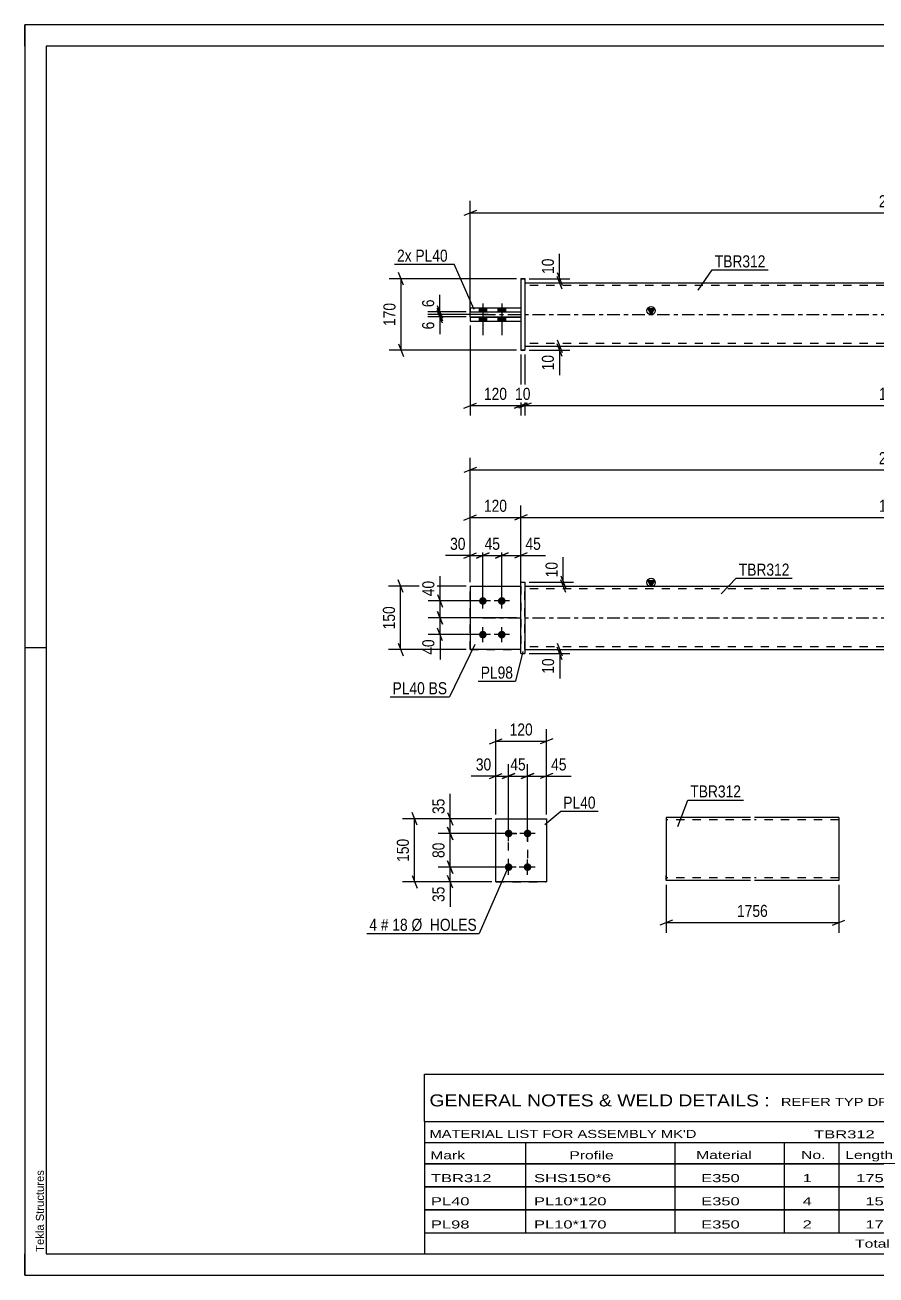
# Model space of a CAD drawing. Header units: millimetres. Extents: x 0 to 420, y 0 to 297.
# Drawn here: x 0 to 202.3, y 0 to 297 of the extents above; entities that cross this region are included whole.
import ezdxf

# ---------------------------------------------------------------- set-up
doc = ezdxf.new("R2010")
doc.units = ezdxf.units.MM
doc.linetypes.add('DXK_LINE_DOT2', pattern=[3.9198, 1.9599, -1.9599])
doc.linetypes.add('DXK_LINE_DOT3', pattern=[5.9187, 2.979, -0.9799, 0.9799, -0.9799])
doc.styles.add('Arial', font='ARIAL.TTF', dxfattribs={"height": 0.2})
doc.styles.add('Arial Narrow', font='ARIALN.TTF', dxfattribs={"height": 0.2})

# ---------------------------------------------------------------- blocks, each defined once
blk = doc.blocks.new('Unknown-580582290-1163')
at = {"color": 5, "linetype": 'Continuous'}
for p, q in [((420, 297), (0, 297)), ((0, 297), (0, 0)), ((0, 292), (0, 297)), ((415, 292), (5, 292)), ((5, 292), (5, 5)), ((5, 149), (0, 149)), ((0, 0), (0, 5)), ((5, 5), (415, 5)), ((0, 0), (420, 0))]:
    blk.add_line(p, q, dxfattribs=at)
at = {"color": 174, "linetype": 'Continuous', "style": 'Arial'}
blk.add_text('Tekla Structures', height=1.9102, rotation=90, dxfattribs=at).set_placement((4.5, 5.5))
blk = doc.blocks.new('Part-580582290-1804 - 1792')
at = {"color": 2, "linetype": 'Continuous'}
for p, q in [((105.84, 163.65), (117.84, 163.65)), ((105.84, 163.65), (105.84, 148.65)), ((117.84, 148.65), (105.84, 148.65)), ((105.84, 148.65), (105.84, 148.65))]:
    blk.add_line(p, q, dxfattribs=at)
at = {"color": 7, "linetype": 'DXK_LINE_DOT2'}
for p, q in [((105.84, 163.65), (117.84, 163.65)), ((117.84, 163.65), (117.84, 163.65)), ((117.84, 163.65), (117.84, 148.65)), ((105.84, 148.65), (117.84, 148.65))]:
    blk.add_line(p, q, dxfattribs=at)
blk = doc.blocks.new('Part-580582290-1809 - 1792')
at = {"color": 7, "linetype": 'DXK_LINE_DOT2'}
for p, q in [((105.84, 163.65), (117.84, 163.65)), ((105.84, 163.65), (117.84, 163.65)), ((105.84, 148.65), (105.84, 163.65)), ((117.84, 163.65), (117.84, 163.65)), ((117.84, 163.65), (117.84, 148.65)), ((105.84, 148.65), (117.84, 148.65)), ((117.84, 148.65), (105.84, 148.65)), ((105.84, 148.65), (105.84, 148.65))]:
    blk.add_line(p, q, dxfattribs=at)
blk = doc.blocks.new('Part-580582290-1814 - 1792')
at = {"color": 2, "linetype": 'Continuous'}
for p, q in [((117.84, 164.65), (118.84, 164.65)), ((117.84, 164.65), (118.84, 164.65)), ((117.84, 147.65), (117.84, 164.65)), ((118.84, 164.65), (118.84, 164.65)), ((118.84, 164.65), (118.84, 164.65)), ((118.84, 164.65), (118.84, 147.65)), ((117.84, 147.65), (118.84, 147.65))]:
    blk.add_line(p, q, dxfattribs=at)
at = {"color": 7, "linetype": 'DXK_LINE_DOT2'}
blk.add_line((117.84, 147.65), (118.84, 147.65), dxfattribs=at)
blk = doc.blocks.new('Part-580582290-1824 - 1792')
at = {"linetype": 'Continuous'}
blk.add_hatch(color=2, dxfattribs=at).paths.add_polyline_path([(148.84, 163.65), (148.04, 165.05), (149.64, 165.05)])
at = {"color": 2, "linetype": 'Continuous'}
for p, q in [((118.84, 163.65), (294.44, 163.65)), ((148.84, 163.65), (148.04, 165.05)), ((148.04, 165.05), (149.64, 165.05)), ((149.64, 165.05), (148.84, 163.65)), ((118.84, 148.65), (294.44, 148.65))]:
    blk.add_line(p, q, dxfattribs=at)
at = {"color": 7, "linetype": 'DXK_LINE_DOT2'}
for p, q in [((118.84, 148.65), (118.84, 163.65)), ((294.44, 163.65), (294.44, 148.65)), ((294.44, 163.05), (118.84, 163.05)), ((294.44, 149.25), (118.84, 149.25))]:
    blk.add_line(p, q, dxfattribs=at)
at = {"color": 7, "linetype": 'DXK_LINE_DOT3'}
blk.add_line((108.84, 156.15), (304.44, 156.15), dxfattribs=at)
at = {"color": 2, "linetype": 'Continuous'}
blk.add_circle((148.84, 164.55), 1, dxfattribs=at)
blk = doc.blocks.new('Bolt-580582290-1831 - 1792')
at = {"linetype": 'Continuous'}
for points in [[(108.84, 161.05), (109.03, 161.03), (109.21, 160.97), (109.37, 160.88), (109.51, 160.75), (109.62, 160.6), (109.7, 160.43), (109.74, 160.24), (109.74, 160.05), (109.7, 159.87), (109.62, 159.7), (109.51, 159.55), (109.37, 159.42), (109.21, 159.33), (109.03, 159.27), (108.84, 159.25), (108.65, 159.27), (108.47, 159.33), (108.31, 159.42), (108.17, 159.55), (108.06, 159.7), (107.98, 159.87), (107.95, 160.05), (107.95, 160.24), (107.98, 160.43), (108.06, 160.6), (108.17, 160.75), (108.31, 160.88), (108.47, 160.97), (108.65, 161.03)], [(113.34, 161.05), (113.53, 161.03), (113.71, 160.97), (113.87, 160.88), (114.01, 160.75), (114.12, 160.6), (114.2, 160.43), (114.24, 160.24), (114.24, 160.05), (114.2, 159.87), (114.12, 159.7), (114.01, 159.55), (113.87, 159.42), (113.71, 159.33), (113.53, 159.27), (113.34, 159.25), (113.15, 159.27), (112.97, 159.33), (112.81, 159.42), (112.67, 159.55), (112.56, 159.7), (112.48, 159.87), (112.45, 160.05), (112.45, 160.24), (112.48, 160.43), (112.56, 160.6), (112.67, 160.75), (112.81, 160.88), (112.97, 160.97), (113.15, 161.03)], [(108.84, 153.05), (109.03, 153.03), (109.21, 152.97), (109.37, 152.88), (109.51, 152.75), (109.62, 152.6), (109.7, 152.43), (109.74, 152.24), (109.74, 152.05), (109.7, 151.87), (109.62, 151.7), (109.51, 151.55), (109.37, 151.42), (109.21, 151.33), (109.03, 151.27), (108.84, 151.25), (108.65, 151.27), (108.47, 151.33), (108.31, 151.42), (108.17, 151.55), (108.06, 151.7), (107.98, 151.87), (107.95, 152.05), (107.95, 152.24), (107.98, 152.43), (108.06, 152.6), (108.17, 152.75), (108.31, 152.88), (108.47, 152.97), (108.65, 153.03)], [(113.34, 153.05), (113.53, 153.03), (113.71, 152.97), (113.87, 152.88), (114.01, 152.75), (114.12, 152.6), (114.2, 152.43), (114.24, 152.24), (114.24, 152.05), (114.2, 151.87), (114.12, 151.7), (114.01, 151.55), (113.87, 151.42), (113.71, 151.33), (113.53, 151.27), (113.34, 151.25), (113.15, 151.27), (112.97, 151.33), (112.81, 151.42), (112.67, 151.55), (112.56, 151.7), (112.48, 151.87), (112.45, 152.05), (112.45, 152.24), (112.48, 152.43), (112.56, 152.6), (112.67, 152.75), (112.81, 152.88), (112.97, 152.97), (113.15, 153.03)]]:
    blk.add_hatch(color=1, dxfattribs=at).paths.add_polyline_path(points)
at = {"color": 1, "linetype": 'Continuous'}
for p, q in [((108.84, 158.35), (108.84, 161.95)), ((113.34, 158.35), (113.34, 161.95)), ((110.64, 160.15), (107.04, 160.15)), ((115.14, 160.15), (111.54, 160.15)), ((110.64, 152.15), (107.04, 152.15)), ((108.84, 150.35), (108.84, 153.95)), ((115.14, 152.15), (111.54, 152.15)), ((113.34, 150.35), (113.34, 153.95))]:
    blk.add_line(p, q, dxfattribs=at)
blk = doc.blocks.new('Part-580582290-2124 - 2115')
at = {"linetype": 'Continuous'}
blk.add_hatch(color=2, dxfattribs=at).paths.add_polyline_path([(148.84, 228.22), (148.04, 229.62), (149.64, 229.62)])
at = {"color": 2, "linetype": 'Continuous'}
for p, q in [((118.84, 235.72), (294.44, 235.72)), ((148.84, 228.22), (148.04, 229.62)), ((148.04, 229.62), (149.64, 229.62)), ((149.64, 229.62), (148.84, 228.22)), ((118.84, 220.72), (294.44, 220.72))]:
    blk.add_line(p, q, dxfattribs=at)
at = {"color": 7, "linetype": 'DXK_LINE_DOT2'}
for p, q in [((118.84, 235.72), (118.84, 220.72)), ((294.44, 235.12), (118.84, 235.12)), ((294.44, 235.72), (294.44, 220.72)), ((294.44, 221.32), (118.84, 221.32))]:
    blk.add_line(p, q, dxfattribs=at)
at = {"color": 7, "linetype": 'DXK_LINE_DOT3'}
blk.add_line((108.84, 228.22), (304.44, 228.22), dxfattribs=at)
at = {"color": 2, "linetype": 'Continuous'}
blk.add_circle((148.84, 229.12), 1, dxfattribs=at)
blk = doc.blocks.new('Bolt-580582290-2118 - 2115')
at = {"linetype": 'Continuous'}
for points in [[(107.94, 228.82), (109.74, 228.82), (109.74, 229.82), (107.94, 229.82)], [(107.94, 228.82), (109.74, 228.82), (109.74, 229.82), (107.94, 229.82)], [(112.44, 228.82), (114.24, 228.82), (114.24, 229.82), (112.44, 229.82)], [(112.44, 228.82), (114.24, 228.82), (114.24, 229.82), (112.44, 229.82)], [(107.94, 226.62), (109.74, 226.62), (109.74, 227.62), (107.94, 227.62)], [(107.94, 226.62), (109.74, 226.62), (109.74, 227.62), (107.94, 227.62)], [(112.44, 226.62), (114.24, 226.62), (114.24, 227.62), (112.44, 227.62)], [(112.44, 226.62), (114.24, 226.62), (114.24, 227.62), (112.44, 227.62)]]:
    blk.add_hatch(color=1, dxfattribs=at).paths.add_polyline_path(points)
at = {"color": 1, "linetype": 'Continuous'}
for p, q in [((107.94, 229.82), (107.94, 228.82)), ((107.94, 229.82), (107.94, 228.82)), ((108.84, 230.82), (108.84, 223.32)), ((108.84, 230.82), (108.84, 223.32)), ((109.74, 229.82), (109.74, 228.82)), ((109.74, 229.82), (109.74, 228.82)), ((112.44, 229.82), (112.44, 228.82)), ((112.44, 229.82), (112.44, 228.82)), ((113.34, 230.82), (113.34, 223.32)), ((113.34, 230.82), (113.34, 223.32)), ((114.24, 229.82), (114.24, 228.82)), ((114.24, 229.82), (114.24, 228.82)), ((107.94, 227.62), (107.94, 226.62)), ((107.94, 227.62), (107.94, 226.62)), ((109.74, 227.62), (109.74, 226.62)), ((109.74, 227.62), (109.74, 226.62)), ((112.44, 227.62), (112.44, 226.62)), ((112.44, 227.62), (112.44, 226.62)), ((114.24, 227.62), (114.24, 226.62)), ((114.24, 227.62), (114.24, 226.62))]:
    blk.add_line(p, q, dxfattribs=at)
blk = doc.blocks.new('Part-580582290-2135 - 2115')
at = {"color": 2, "linetype": 'Continuous'}
for p, q in [((105.84, 229.83), (117.84, 229.83)), ((105.84, 229.82), (105.84, 229.83)), ((105.84, 229.83), (105.84, 228.82)), ((105.84, 229.82), (117.84, 229.82)), ((105.84, 228.82), (117.84, 228.82))]:
    blk.add_line(p, q, dxfattribs=at)
at = {"color": 7, "linetype": 'DXK_LINE_DOT2'}
for p, q in [((105.84, 228.83), (117.84, 228.83)), ((117.84, 229.83), (117.84, 228.82))]:
    blk.add_line(p, q, dxfattribs=at)
blk = doc.blocks.new('Part-580582290-2130 - 2115')
at = {"color": 2, "linetype": 'Continuous'}
for p, q in [((105.84, 227.63), (117.84, 227.63)), ((105.84, 227.63), (105.84, 226.62)), ((105.84, 227.62), (117.84, 227.62)), ((105.84, 226.62), (117.84, 226.62))]:
    blk.add_line(p, q, dxfattribs=at)
at = {"color": 7, "linetype": 'DXK_LINE_DOT2'}
for p, q in [((105.84, 226.63), (117.84, 226.63)), ((117.84, 227.63), (117.84, 226.62))]:
    blk.add_line(p, q, dxfattribs=at)
blk = doc.blocks.new('Part-580582290-2136 - 2115')
at = {"color": 2, "linetype": 'Continuous'}
for p, q in [((117.84, 236.73), (118.84, 236.73)), ((117.84, 236.73), (117.84, 219.72)), ((117.84, 236.72), (118.84, 236.72)), ((118.84, 236.72), (118.84, 236.73)), ((118.84, 236.73), (118.84, 219.72)), ((118.84, 219.72), (117.84, 219.72))]:
    blk.add_line(p, q, dxfattribs=at)
at = {"color": 7, "linetype": 'DXK_LINE_DOT2'}
for p, q in [((117.84, 219.73), (118.84, 219.73)), ((117.84, 219.72), (117.84, 219.73))]:
    blk.add_line(p, q, dxfattribs=at)
blk = doc.blocks.new('Bolt-580582290-1445 - 1411')
at = {"linetype": 'Continuous'}
for points in [[(114.96, 104.01), (114.77, 104.03), (114.59, 104.08), (114.43, 104.18), (114.29, 104.3), (114.18, 104.46), (114.1, 104.63), (114.06, 104.81), (114.06, 105), (114.1, 105.18), (114.18, 105.36), (114.29, 105.51), (114.43, 105.63), (114.59, 105.73), (114.77, 105.79), (114.96, 105.81), (115.15, 105.79), (115.33, 105.73), (115.49, 105.63), (115.63, 105.51), (115.74, 105.36), (115.82, 105.18), (115.85, 105), (115.85, 104.81), (115.82, 104.63), (115.74, 104.46), (115.63, 104.3), (115.49, 104.18), (115.33, 104.08), (115.15, 104.03)], [(119.46, 104.01), (119.27, 104.03), (119.09, 104.08), (118.93, 104.18), (118.79, 104.3), (118.68, 104.46), (118.6, 104.63), (118.56, 104.81), (118.56, 105), (118.6, 105.18), (118.68, 105.36), (118.79, 105.51), (118.93, 105.63), (119.09, 105.73), (119.27, 105.79), (119.46, 105.81), (119.65, 105.79), (119.83, 105.73), (119.99, 105.63), (120.13, 105.51), (120.24, 105.36), (120.32, 105.18), (120.35, 105), (120.35, 104.81), (120.32, 104.63), (120.24, 104.46), (120.13, 104.3), (119.99, 104.18), (119.83, 104.08), (119.65, 104.03)], [(114.96, 96.01), (114.77, 96.03), (114.59, 96.08), (114.43, 96.18), (114.29, 96.3), (114.18, 96.46), (114.1, 96.63), (114.06, 96.81), (114.06, 97), (114.1, 97.18), (114.18, 97.36), (114.29, 97.51), (114.43, 97.63), (114.59, 97.73), (114.77, 97.79), (114.96, 97.81), (115.15, 97.79), (115.33, 97.73), (115.49, 97.63), (115.63, 97.51), (115.74, 97.36), (115.82, 97.18), (115.85, 97), (115.85, 96.81), (115.82, 96.63), (115.74, 96.46), (115.63, 96.3), (115.49, 96.18), (115.33, 96.08), (115.15, 96.03)], [(119.46, 96.01), (119.27, 96.03), (119.09, 96.08), (118.93, 96.18), (118.79, 96.3), (118.68, 96.46), (118.6, 96.63), (118.56, 96.81), (118.56, 97), (118.6, 97.18), (118.68, 97.36), (118.79, 97.51), (118.93, 97.63), (119.09, 97.73), (119.27, 97.79), (119.46, 97.81), (119.65, 97.79), (119.83, 97.73), (119.99, 97.63), (120.13, 97.51), (120.24, 97.36), (120.32, 97.18), (120.35, 97), (120.35, 96.81), (120.32, 96.63), (120.24, 96.46), (120.13, 96.3), (119.99, 96.18), (119.83, 96.08), (119.65, 96.03)]]:
    blk.add_hatch(color=1, dxfattribs=at).paths.add_polyline_path(points)
at = {"color": 1, "linetype": 'Continuous'}
for p, q in [((116.76, 104.91), (113.16, 104.91)), ((114.96, 103.11), (114.96, 106.71)), ((121.26, 104.91), (117.66, 104.91)), ((119.46, 103.11), (119.46, 106.71)), ((114.96, 95.11), (114.96, 98.71)), ((119.46, 95.11), (119.46, 98.71)), ((116.76, 96.91), (113.16, 96.91)), ((121.26, 96.91), (117.66, 96.91))]:
    blk.add_line(p, q, dxfattribs=at)
blk = doc.blocks.new('Part-580582290-1460 - 1411')
at = {"color": 2, "linetype": 'Continuous'}
for p, q in [((111.96, 108.41), (123.96, 108.41)), ((111.96, 93.41), (111.96, 108.41)), ((123.96, 108.41), (123.96, 108.41)), ((123.96, 108.41), (123.96, 93.41)), ((123.96, 93.41), (111.96, 93.41)), ((111.96, 93.41), (111.96, 93.41))]:
    blk.add_line(p, q, dxfattribs=at)
at = {"color": 7, "linetype": 'DXK_LINE_DOT2'}
for p, q in [((111.96, 108.41), (123.96, 108.41)), ((111.96, 93.41), (123.96, 93.41)), ((111.96, 93.41), (111.96, 93.41))]:
    blk.add_line(p, q, dxfattribs=at)
blk = doc.blocks.new('Part-580582290-1274 - 1255')
at = {"color": 2, "linetype": 'Continuous'}
for p, q in [((172.43, 108.73), (152.43, 108.73)), ((152.43, 108.73), (152.43, 94.93)), ((193.43, 108.73), (173.43, 108.73)), ((193.43, 108.73), (193.43, 93.73)), ((152.43, 93.82), (152.43, 94.93)), ((152.43, 93.73), (152.43, 93.82)), ((172.43, 93.73), (152.43, 93.73)), ((193.43, 93.73), (173.43, 93.73))]:
    blk.add_line(p, q, dxfattribs=at)
at = {"color": 7, "linetype": 'DXK_LINE_DOT2'}
for p, q in [((172.43, 108.13), (152.43, 108.13)), ((193.43, 108.13), (173.43, 108.13)), ((193.43, 108.64), (193.43, 108.73)), ((152.43, 94.93), (152.43, 94.08)), ((152.43, 94.33), (152.43, 94.38)), ((172.43, 94.33), (152.43, 94.33)), ((152.43, 93.73), (152.43, 93.73)), ((193.43, 94.33), (173.43, 94.33)), ((193.43, 94.33), (193.43, 94.38))]:
    blk.add_line(p, q, dxfattribs=at)
blk = doc.blocks.new('Rectangle-580582290-1569 - 1411')
at = {"color": 1, "linetype": 'DXK_LINE_DOT2'}
blk.add_lwpolyline([(114.96, 104.91), (119.46, 104.91), (119.46, 96.91), (114.96, 96.91), (114.96, 104.91)], close=True, dxfattribs=at)
blk = doc.blocks.new('StraightDimension-580582290-2011 - 1792')
at = {"color": 7, "linetype": 'Continuous'}
for p, q in [((113.34, 161.15), (113.34, 173.8)), ((117.84, 164.65), (117.84, 173.8)), ((111.84, 170.35), (114.84, 171.55)), ((113.34, 170.95), (117.84, 170.95)), ((119.34, 171.55), (116.34, 170.35))]:
    blk.add_line(p, q, dxfattribs=at)
at = {"color": 0}
blk.add_wipeout([(123.22, 171.7), (123.22, 175.9), (118.37, 175.9), (118.37, 171.7)], dxfattribs=at)
at = {"color": 7, "linetype": 'Continuous'}
blk.add_line((117.84, 170.95), (123.75, 170.95), dxfattribs=at)
blk.add_line((117.84, 170.95), (123.75, 170.95), dxfattribs=at)
at = {"color": 3, "style": 'Arial Narrow'}
blk.add_text('45', height=2.863, dxfattribs=at).set_placement((118.97, 172.3))
blk = doc.blocks.new('StraightDimension-580582290-1893 - 1792')
at = {"color": 7, "linetype": 'Continuous'}
for p, q in [((105.84, 164.65), (105.84, 194.15)), ((307.44, 164.65), (307.44, 194.15)), ((107.34, 191.9), (104.34, 190.7)), ((105.84, 191.3), (307.44, 191.3)), ((305.94, 190.7), (308.94, 191.9))]:
    blk.add_line(p, q, dxfattribs=at)
at = {"color": 0}
blk.add_wipeout([(210.9, 192.05), (210.9, 196.25), (202.38, 196.25), (202.38, 192.05)], dxfattribs=at)
at = {"color": 3, "style": 'Arial Narrow'}
blk.add_text('2016', height=2.863, dxfattribs=at).set_placement((202.98, 192.65))
blk = doc.blocks.new('StraightDimension-580582290-2057 - 1792')
at = {"color": 7, "linetype": 'Continuous'}
for p, q in [((98.06, 157.65), (99.26, 154.65)), ((116.84, 156.15), (95.81, 156.15)), ((98.66, 152.15), (98.66, 156.15)), ((107.84, 152.15), (95.81, 152.15)), ((99.26, 150.65), (98.06, 153.65))]:
    blk.add_line(p, q, dxfattribs=at)
at = {"color": 0}
blk.add_wipeout([(97.91, 151.62), (93.71, 151.62), (93.71, 146.77), (97.91, 146.77)], dxfattribs=at)
at = {"color": 7, "linetype": 'Continuous'}
blk.add_line((98.66, 152.15), (98.66, 146.24), dxfattribs=at)
blk.add_line((98.66, 152.15), (98.66, 146.24), dxfattribs=at)
at = {"color": 3, "style": 'Arial Narrow'}
blk.add_text('40', height=2.863, rotation=90.0002, dxfattribs=at).set_placement((97.31, 147.37))
blk = doc.blocks.new('StraightDimension-580582290-2028 - 1792')
at = {"color": 7, "linetype": 'Continuous'}
for p, q in [((104.84, 163.65), (86.45, 163.65)), ((89.9, 162.15), (88.7, 165.15)), ((89.3, 148.65), (89.3, 163.65)), ((104.84, 148.65), (86.45, 148.65)), ((88.7, 150.15), (89.9, 147.15))]:
    blk.add_line(p, q, dxfattribs=at)
at = {"color": 0}
blk.add_wipeout([(88.55, 159.49), (84.35, 159.49), (84.35, 152.81), (88.55, 152.81)], dxfattribs=at)
at = {"color": 3, "style": 'Arial Narrow'}
blk.add_text('150', height=2.863, rotation=90.0002, dxfattribs=at).set_placement((87.95, 153.41))
blk = doc.blocks.new('StraightDimension-580582290-1966 - 1792')
at = {"color": 7, "linetype": 'Continuous'}
for p, q in [((105.84, 164.65), (105.84, 182.83)), ((117.84, 157.15), (117.84, 182.83)), ((104.34, 179.38), (107.34, 180.58)), ((105.84, 179.98), (117.84, 179.98)), ((119.34, 180.58), (116.34, 179.38))]:
    blk.add_line(p, q, dxfattribs=at)
at = {"color": 0}
blk.add_wipeout([(115.18, 180.73), (115.18, 184.93), (108.5, 184.93), (108.5, 180.73)], dxfattribs=at)
at = {"color": 3, "style": 'Arial Narrow'}
blk.add_text('120', height=2.863, dxfattribs=at).set_placement((109.1, 181.33))
blk = doc.blocks.new('StraightDimension-580582290-1838 - 1792')
at = {"color": 7, "linetype": 'Continuous'}
for p, q in [((119.84, 164.65), (130.37, 164.65)), ((119.84, 163.65), (130.37, 163.65)), ((127.37, 166.15), (128.57, 163.15)), ((128.57, 162.15), (127.37, 165.15)), ((127.97, 163.65), (127.97, 164.65))]:
    blk.add_line(p, q, dxfattribs=at)
at = {"color": 0}
blk.add_wipeout([(127.22, 170.03), (123.02, 170.03), (123.02, 165.17), (127.22, 165.17)], dxfattribs=at)
at = {"color": 7, "linetype": 'Continuous'}
blk.add_line((127.97, 164.65), (127.97, 170.55), dxfattribs=at)
blk.add_line((127.97, 164.65), (127.97, 170.55), dxfattribs=at)
at = {"color": 3, "style": 'Arial Narrow'}
blk.add_text('10', height=2.863, rotation=90.0002, dxfattribs=at).set_placement((126.62, 165.77))
blk = doc.blocks.new('StraightDimension-580582290-1951 - 1792')
at = {"color": 7, "linetype": 'Continuous'}
for p, q in [((117.84, 157.15), (117.84, 182.83)), ((295.44, 164.65), (295.44, 182.83)), ((119.34, 180.58), (116.34, 179.38)), ((117.84, 179.98), (295.44, 179.98)), ((293.94, 179.38), (296.94, 180.58))]:
    blk.add_line(p, q, dxfattribs=at)
at = {"color": 0}
blk.add_wipeout([(210.9, 180.73), (210.9, 184.93), (202.38, 184.93), (202.38, 180.73)], dxfattribs=at)
at = {"color": 3, "style": 'Arial Narrow'}
blk.add_text('1776', height=2.863, dxfattribs=at).set_placement((202.98, 181.33))
blk = doc.blocks.new('StraightDimension-580582290-1982 - 1792')
at = {"color": 7, "linetype": 'Continuous'}
for p, q in [((105.84, 164.65), (105.84, 173.8)), ((108.84, 161.15), (108.84, 173.8)), ((104.34, 170.35), (107.34, 171.55)), ((105.84, 170.95), (108.84, 170.95)), ((110.34, 171.55), (107.34, 170.35))]:
    blk.add_line(p, q, dxfattribs=at)
at = {"color": 0}
blk.add_wipeout([(105.32, 171.7), (105.32, 175.9), (100.46, 175.9), (100.46, 171.7)], dxfattribs=at)
at = {"color": 7, "linetype": 'Continuous'}
blk.add_line((105.84, 170.95), (99.93, 170.95), dxfattribs=at)
blk.add_line((105.84, 170.95), (99.93, 170.95), dxfattribs=at)
at = {"color": 3, "style": 'Arial Narrow'}
blk.add_text('30', height=2.863, dxfattribs=at).set_placement((101.06, 172.3))
blk = doc.blocks.new('StraightDimension-580582290-1998 - 1792')
at = {"color": 7, "linetype": 'Continuous'}
for p, q in [((108.84, 161.15), (108.84, 173.8)), ((113.34, 161.15), (113.34, 173.8)), ((107.34, 170.35), (110.34, 171.55)), ((108.84, 170.95), (113.34, 170.95)), ((114.84, 171.55), (111.84, 170.35))]:
    blk.add_line(p, q, dxfattribs=at)
at = {"color": 0}
blk.add_wipeout([(113.52, 171.7), (113.52, 175.9), (108.66, 175.9), (108.66, 171.7)], dxfattribs=at)
at = {"color": 3, "style": 'Arial Narrow'}
blk.add_text('45', height=2.863, dxfattribs=at).set_placement((109.26, 172.3))
blk = doc.blocks.new('StraightDimension-580582290-2048 - 1792')
at = {"color": 7, "linetype": 'Continuous'}
for p, q in [((98.06, 161.65), (99.26, 158.65)), ((107.84, 160.15), (95.81, 160.15)), ((99.26, 154.65), (98.06, 157.65)), ((98.66, 156.15), (98.66, 160.15)), ((116.84, 156.15), (95.81, 156.15))]:
    blk.add_line(p, q, dxfattribs=at)
at = {"color": 0}
blk.add_wipeout([(97.91, 165.53), (93.71, 165.53), (93.71, 160.67), (97.91, 160.67)], dxfattribs=at)
at = {"color": 7, "linetype": 'Continuous'}
blk.add_line((98.66, 160.15), (98.66, 166.05), dxfattribs=at)
blk.add_line((98.66, 160.15), (98.66, 166.05), dxfattribs=at)
at = {"color": 3, "style": 'Arial Narrow'}
blk.add_text('40', height=2.863, rotation=90.0002, dxfattribs=at).set_placement((97.31, 161.27))
blk = doc.blocks.new('StraightDimension-580582290-2067 - 1792')
at = {"color": 7, "linetype": 'Continuous'}
for p, q in [((119.84, 148.65), (129.52, 148.65)), ((126.52, 150.15), (127.72, 147.15)), ((127.72, 146.15), (126.52, 149.15)), ((127.12, 147.65), (127.12, 148.65)), ((119.84, 147.65), (129.52, 147.65))]:
    blk.add_line(p, q, dxfattribs=at)
at = {"color": 0}
blk.add_wipeout([(126.37, 147.12), (122.17, 147.12), (122.17, 142.26), (126.37, 142.26)], dxfattribs=at)
at = {"color": 7, "linetype": 'Continuous'}
blk.add_line((127.12, 147.65), (127.12, 141.74), dxfattribs=at)
blk.add_line((127.12, 147.65), (127.12, 141.74), dxfattribs=at)
at = {"color": 3, "style": 'Arial Narrow'}
blk.add_text('10', height=2.863, rotation=90.0002, dxfattribs=at).set_placement((125.77, 142.86))
blk = doc.blocks.new('StraightDimension-580582290-2182 - 2115')
at = {"color": 7, "linetype": 'Continuous'}
for p, q in [((118.84, 218.73), (118.84, 204.18)), ((294.44, 218.72), (294.44, 204.18)), ((120.34, 207.18), (117.34, 205.98)), ((118.84, 206.58), (294.44, 206.58)), ((292.94, 205.98), (295.94, 207.18))]:
    blk.add_line(p, q, dxfattribs=at)
at = {"color": 0}
blk.add_wipeout([(210.9, 207.33), (210.9, 211.53), (202.38, 211.53), (202.38, 207.33)], dxfattribs=at)
at = {"color": 3, "style": 'Arial Narrow'}
blk.add_text('1756', height=2.863, dxfattribs=at).set_placement((202.98, 207.93))
blk = doc.blocks.new('StraightDimension-580582290-2199 - 2115')
at = {"color": 7, "linetype": 'Continuous'}
for p, q in [((105.84, 225.63), (105.84, 204.18)), ((117.84, 218.72), (117.84, 204.18)), ((104.34, 205.98), (107.34, 207.18)), ((105.84, 206.58), (117.84, 206.58)), ((119.34, 207.18), (116.34, 205.98))]:
    blk.add_line(p, q, dxfattribs=at)
at = {"color": 0}
blk.add_wipeout([(115.18, 207.33), (115.18, 211.53), (108.5, 211.53), (108.5, 207.33)], dxfattribs=at)
at = {"color": 3, "style": 'Arial Narrow'}
blk.add_text('120', height=2.863, dxfattribs=at).set_placement((109.1, 207.93))
blk = doc.blocks.new('StraightDimension-580582290-2148 - 2115')
at = {"color": 7, "linetype": 'Continuous'}
for p, q in [((119.84, 220.72), (129.48, 220.72)), ((126.48, 222.22), (127.68, 219.22)), ((127.68, 218.23), (126.48, 221.23)), ((127.08, 219.73), (127.08, 220.72)), ((119.84, 219.73), (129.48, 219.73))]:
    blk.add_line(p, q, dxfattribs=at)
at = {"color": 0}
blk.add_wipeout([(126.33, 219.2), (122.13, 219.2), (122.13, 214.34), (126.33, 214.34)], dxfattribs=at)
at = {"color": 7, "linetype": 'Continuous'}
blk.add_line((127.08, 219.73), (127.08, 213.82), dxfattribs=at)
blk.add_line((127.08, 219.73), (127.08, 213.82), dxfattribs=at)
at = {"color": 3, "style": 'Arial Narrow'}
blk.add_text('10', height=2.863, rotation=90.0002, dxfattribs=at).set_placement((125.73, 214.94))
blk = doc.blocks.new('StraightDimension-580582290-2158 - 2115')
at = {"color": 7, "linetype": 'Continuous'}
for p, q in [((90.01, 235.22), (88.81, 238.22)), ((116.84, 236.72), (86.56, 236.72)), ((89.41, 219.72), (89.41, 236.72)), ((88.81, 221.22), (90.01, 218.22)), ((116.84, 219.72), (86.56, 219.72))]:
    blk.add_line(p, q, dxfattribs=at)
at = {"color": 0}
blk.add_wipeout([(88.66, 231.56), (84.46, 231.56), (84.46, 224.88), (88.66, 224.88)], dxfattribs=at)
at = {"color": 3, "style": 'Arial Narrow'}
blk.add_text('170', height=2.863, rotation=90.0002, dxfattribs=at).set_placement((88.06, 225.48))
blk = doc.blocks.new('StraightDimension-580582290-2171 - 2115')
at = {"color": 7, "linetype": 'Continuous'}
for p, q in [((107.34, 252.94), (104.34, 251.74)), ((105.84, 227.63), (105.84, 255.19)), ((305.94, 251.74), (308.94, 252.94)), ((307.44, 227.62), (307.44, 255.19)), ((105.84, 252.34), (307.44, 252.34))]:
    blk.add_line(p, q, dxfattribs=at)
at = {"color": 0}
blk.add_wipeout([(210.9, 253.09), (210.9, 257.29), (202.38, 257.29), (202.38, 253.09)], dxfattribs=at)
at = {"color": 3, "style": 'Arial Narrow'}
blk.add_text('2016', height=2.863, dxfattribs=at).set_placement((202.98, 253.69))
blk = doc.blocks.new('StraightDimension-580582290-2190 - 2115')
at = {"color": 7, "linetype": 'Continuous'}
for p, q in [((117.84, 218.72), (117.84, 204.18)), ((118.84, 218.73), (118.84, 204.18)), ((116.34, 205.98), (119.34, 207.18)), ((120.34, 207.18), (117.34, 205.98)), ((117.84, 206.58), (118.84, 206.58))]:
    blk.add_line(p, q, dxfattribs=at)
at = {"color": 0}
blk.add_wipeout([(120.77, 207.33), (120.77, 211.53), (115.91, 211.53), (115.91, 207.33)], dxfattribs=at)
at = {"color": 3, "style": 'Arial Narrow'}
blk.add_text('10', height=2.863, dxfattribs=at).set_placement((116.51, 207.93))
blk = doc.blocks.new('StraightDimension-580582290-2239 - 2115')
at = {"color": 7, "linetype": 'Continuous'}
for p, q in [((126.48, 238.22), (127.68, 235.22)), ((119.84, 236.72), (129.48, 236.72)), ((119.84, 235.72), (129.48, 235.72)), ((127.68, 234.22), (126.48, 237.22)), ((127.08, 235.72), (127.08, 236.72))]:
    blk.add_line(p, q, dxfattribs=at)
at = {"color": 0}
blk.add_wipeout([(126.33, 242.1), (122.13, 242.1), (122.13, 237.25), (126.33, 237.25)], dxfattribs=at)
at = {"color": 7, "linetype": 'Continuous'}
blk.add_line((127.08, 236.72), (127.08, 242.63), dxfattribs=at)
blk.add_line((127.08, 236.72), (127.08, 242.63), dxfattribs=at)
at = {"color": 3, "style": 'Arial Narrow'}
blk.add_text('10', height=2.863, rotation=90.0002, dxfattribs=at).set_placement((125.73, 237.85))
blk = doc.blocks.new('StraightDimension-580582290-2279 - 2115')
at = {"color": 7, "linetype": 'Continuous'}
for p, q in [((98.02, 229.72), (99.22, 226.72)), ((99.22, 226.13), (98.02, 229.13)), ((110.09, 228.22), (95.77, 228.22)), ((104.84, 227.63), (95.77, 227.63)), ((98.62, 227.63), (98.62, 228.22))]:
    blk.add_line(p, q, dxfattribs=at)
at = {"color": 0}
blk.add_wipeout([(97.87, 227.1), (93.67, 227.1), (93.67, 224.07), (97.87, 224.07)], dxfattribs=at)
at = {"color": 7, "linetype": 'Continuous'}
blk.add_line((98.62, 227.63), (98.62, 223.55), dxfattribs=at)
blk.add_line((98.62, 227.63), (98.62, 223.55), dxfattribs=at)
at = {"color": 3, "style": 'Arial Narrow'}
blk.add_text('6', height=2.86, rotation=90.0002, dxfattribs=at).set_placement((97.27, 224.67))
blk = doc.blocks.new('StraightDimension-580582290-2289 - 2115')
at = {"color": 7, "linetype": 'Continuous'}
for p, q in [((104.84, 228.83), (95.77, 228.83)), ((98.02, 230.33), (99.22, 227.33)), ((99.22, 226.72), (98.02, 229.72)), ((98.62, 228.22), (98.62, 228.83)), ((110.09, 228.22), (95.77, 228.22))]:
    blk.add_line(p, q, dxfattribs=at)
at = {"color": 0}
blk.add_wipeout([(97.87, 232.38), (93.67, 232.38), (93.67, 229.35), (97.87, 229.35)], dxfattribs=at)
at = {"color": 7, "linetype": 'Continuous'}
blk.add_line((98.62, 228.83), (98.62, 232.9), dxfattribs=at)
blk.add_line((98.62, 228.83), (98.62, 232.9), dxfattribs=at)
at = {"color": 3, "style": 'Arial Narrow'}
blk.add_text('6', height=2.86, rotation=90.0002, dxfattribs=at).set_placement((97.27, 229.95))
blk = doc.blocks.new('StraightDimension-580582290-1556 - 1411')
at = {"color": 7, "linetype": 'Continuous'}
for p, q in [((100.47, 98.41), (101.67, 95.41)), ((113.96, 96.91), (98.22, 96.91)), ((101.07, 93.41), (101.07, 96.91)), ((110.96, 93.41), (98.22, 93.41)), ((101.67, 91.91), (100.47, 94.91))]:
    blk.add_line(p, q, dxfattribs=at)
at = {"color": 0}
blk.add_wipeout([(100.32, 92.88), (96.12, 92.88), (96.12, 88.03), (100.32, 88.03)], dxfattribs=at)
at = {"color": 7, "linetype": 'Continuous'}
blk.add_line((101.07, 93.41), (101.07, 87.5), dxfattribs=at)
blk.add_line((101.07, 93.41), (101.07, 87.5), dxfattribs=at)
at = {"color": 3, "style": 'Arial Narrow'}
blk.add_text('35', height=2.863, rotation=90.0002, dxfattribs=at).set_placement((99.72, 88.63))
blk = doc.blocks.new('StraightDimension-580582290-1492 - 1411')
at = {"color": 7, "linetype": 'Continuous'}
for p, q in [((113.46, 117.93), (116.46, 119.13)), ((114.96, 105.91), (114.96, 121.38)), ((120.96, 119.13), (117.96, 117.93)), ((119.46, 105.91), (119.46, 121.38)), ((114.96, 118.53), (119.46, 118.53))]:
    blk.add_line(p, q, dxfattribs=at)
at = {"color": 0}
blk.add_wipeout([(119.64, 119.28), (119.64, 123.48), (114.78, 123.48), (114.78, 119.28)], dxfattribs=at)
at = {"color": 3, "style": 'Arial Narrow'}
blk.add_text('45', height=2.863, dxfattribs=at).set_placement((115.38, 119.88))
blk = doc.blocks.new('StraightDimension-580582290-1462 - 1411')
at = {"color": 7, "linetype": 'Continuous'}
for p, q in [((111.96, 109.41), (111.96, 129.68)), ((123.96, 109.41), (123.96, 129.68)), ((110.46, 126.23), (113.46, 127.43)), ((111.96, 126.83), (123.96, 126.83)), ((125.46, 127.43), (122.46, 126.23))]:
    blk.add_line(p, q, dxfattribs=at)
at = {"color": 0}
blk.add_wipeout([(121.3, 127.58), (121.3, 131.78), (114.62, 131.78), (114.62, 127.58)], dxfattribs=at)
at = {"color": 3, "style": 'Arial Narrow'}
blk.add_text('120', height=2.863, dxfattribs=at).set_placement((115.22, 128.18))
blk = doc.blocks.new('StraightDimension-580582290-1479 - 1411')
at = {"color": 7, "linetype": 'Continuous'}
for p, q in [((117.96, 117.93), (120.96, 119.13)), ((119.46, 105.91), (119.46, 121.38)), ((125.46, 119.13), (122.46, 117.93)), ((123.96, 109.41), (123.96, 121.38)), ((119.46, 118.53), (123.96, 118.53))]:
    blk.add_line(p, q, dxfattribs=at)
at = {"color": 0}
blk.add_wipeout([(129.34, 119.28), (129.34, 123.48), (124.48, 123.48), (124.48, 119.28)], dxfattribs=at)
at = {"color": 7, "linetype": 'Continuous'}
blk.add_line((123.96, 118.53), (129.87, 118.53), dxfattribs=at)
blk.add_line((123.96, 118.53), (129.87, 118.53), dxfattribs=at)
at = {"color": 3, "style": 'Arial Narrow'}
blk.add_text('45', height=2.863, dxfattribs=at).set_placement((125.08, 119.88))
blk = doc.blocks.new('StraightDimension-580582290-1502 - 1411')
at = {"color": 7, "linetype": 'Continuous'}
for p, q in [((110.46, 117.93), (113.46, 119.13)), ((111.96, 109.41), (111.96, 121.38)), ((116.46, 119.13), (113.46, 117.93)), ((114.96, 105.91), (114.96, 121.38)), ((111.96, 118.53), (114.96, 118.53))]:
    blk.add_line(p, q, dxfattribs=at)
at = {"color": 0}
blk.add_wipeout([(111.43, 119.28), (111.43, 123.48), (106.58, 123.48), (106.58, 119.28)], dxfattribs=at)
at = {"color": 7, "linetype": 'Continuous'}
blk.add_line((111.96, 118.53), (106.05, 118.53), dxfattribs=at)
blk.add_line((111.96, 118.53), (106.05, 118.53), dxfattribs=at)
at = {"color": 3, "style": 'Arial Narrow'}
blk.add_text('30', height=2.863, dxfattribs=at).set_placement((107.18, 119.88))
blk = doc.blocks.new('StraightDimension-580582290-1516 - 1411')
at = {"color": 7, "linetype": 'Continuous'}
for p, q in [((93.21, 106.91), (92.01, 109.91)), ((110.96, 108.41), (89.76, 108.41)), ((92.61, 93.41), (92.61, 108.41)), ((110.96, 93.41), (89.76, 93.41)), ((92.01, 94.91), (93.21, 91.91))]:
    blk.add_line(p, q, dxfattribs=at)
at = {"color": 0}
blk.add_wipeout([(91.86, 104.25), (87.66, 104.25), (87.66, 97.56), (91.86, 97.56)], dxfattribs=at)
at = {"color": 3, "style": 'Arial Narrow'}
blk.add_text('150', height=2.863, rotation=90.0002, dxfattribs=at).set_placement((91.26, 98.16))
blk = doc.blocks.new('StraightDimension-580582290-1533 - 1411')
at = {"color": 7, "linetype": 'Continuous'}
for p, q in [((100.47, 109.91), (101.67, 106.91)), ((110.96, 108.41), (98.22, 108.41)), ((101.07, 104.91), (101.07, 108.41)), ((113.96, 104.91), (98.22, 104.91)), ((101.67, 103.41), (100.47, 106.41))]:
    blk.add_line(p, q, dxfattribs=at)
at = {"color": 0}
blk.add_wipeout([(100.32, 113.79), (96.12, 113.79), (96.12, 108.93), (100.32, 108.93)], dxfattribs=at)
at = {"color": 7, "linetype": 'Continuous'}
blk.add_line((101.07, 108.41), (101.07, 114.31), dxfattribs=at)
blk.add_line((101.07, 108.41), (101.07, 114.31), dxfattribs=at)
at = {"color": 3, "style": 'Arial Narrow'}
blk.add_text('35', height=2.863, rotation=90.0002, dxfattribs=at).set_placement((99.72, 109.53))
blk = doc.blocks.new('StraightDimension-580582290-1546 - 1411')
at = {"color": 7, "linetype": 'Continuous'}
for p, q in [((113.96, 104.91), (98.22, 104.91)), ((100.47, 106.41), (101.67, 103.41)), ((101.07, 96.91), (101.07, 104.91)), ((101.67, 95.41), (100.47, 98.41)), ((113.96, 96.91), (98.22, 96.91))]:
    blk.add_line(p, q, dxfattribs=at)
at = {"color": 0}
blk.add_wipeout([(100.32, 103.33), (96.12, 103.33), (96.12, 98.48), (100.32, 98.48)], dxfattribs=at)
at = {"color": 3, "style": 'Arial Narrow'}
blk.add_text('80', height=2.863, rotation=90.0002, dxfattribs=at).set_placement((99.72, 99.08))
blk = doc.blocks.new('StraightDimension-580582290-1354 - 1255')
at = {"color": 7, "linetype": 'Continuous'}
for p, q in [((152.43, 92.73), (152.43, 81.33)), ((193.43, 92.73), (193.43, 81.33)), ((153.93, 84.33), (150.93, 83.13)), ((152.43, 83.73), (193.43, 83.73)), ((191.93, 83.13), (194.93, 84.33))]:
    blk.add_line(p, q, dxfattribs=at)
at = {"color": 0}
blk.add_wipeout([(177.19, 84.48), (177.19, 88.68), (168.67, 88.68), (168.67, 84.48)], dxfattribs=at)
at = {"color": 3, "style": 'Arial Narrow'}
blk.add_text('1756', height=2.863, dxfattribs=at).set_placement((169.27, 85.08))
blk = doc.blocks.new('Unknown-580582290-3740')
at = {"color": 7, "linetype": 'Continuous'}
for p, q in [((95, 47.75), (255, 47.75)), ((95, 36.5), (95, 47.75)), ((255, 47.75), (255, 36.5)), ((95, 36.5), (255, 36.5)), ((95, 36.5), (95, 31.5)), ((255, 36.5), (255, 31.5)), ((95, 31.5), (255, 31.5)), ((95, 31.5), (95, 26.5)), ((119, 31.5), (119, 26.5)), ((154.5, 31.5), (154.5, 26.5)), ((180.5, 31.5), (180.5, 26.5)), ((193.5, 31.5), (193.5, 26.5)), ((211, 31.5), (211, 26.5)), ((233, 31.5), (233, 26.5)), ((255, 31.5), (255, 26.5)), ((95, 26.5), (255, 26.5)), ((95, 26.45), (95, 21.05)), ((95, 26.45), (255, 26.45)), ((119, 26.5), (119, 21)), ((154.5, 26.5), (154.5, 21)), ((180.5, 26.5), (180.5, 21)), ((193.5, 26.5), (193.5, 21)), ((211, 26.5), (211, 21)), ((233, 26.5), (233, 21)), ((255, 26.45), (255, 21.05)), ((95, 21.05), (255, 21.05)), ((95, 20.95), (95, 15.55)), ((95, 20.95), (255, 20.95)), ((119, 21), (119, 15.5)), ((154.5, 21), (154.5, 15.5)), ((180.5, 21), (180.5, 15.5)), ((193.5, 21), (193.5, 15.5)), ((211, 21), (211, 15.5)), ((233, 21), (233, 15.5)), ((255, 20.95), (255, 15.55)), ((95, 15.55), (255, 15.55)), ((95, 15.45), (95, 10.05)), ((95, 15.45), (255, 15.45)), ((119, 15.5), (119, 10)), ((154.5, 15.5), (154.5, 10)), ((180.5, 15.5), (180.5, 10)), ((193.5, 15.5), (193.5, 10)), ((211, 15.5), (211, 10)), ((233, 15.5), (233, 10)), ((255, 15.45), (255, 10.05)), ((95, 10.05), (255, 10.05)), ((95, 10), (255, 10)), ((95, 10), (95, 5)), ((211, 10), (211, 5)), ((233, 10), (233, 5)), ((255, 10), (255, 5)), ((95, 5), (255, 5))]:
    blk.add_line(p, q, dxfattribs=at)
at = {"color": 7, "style": 'Arial Narrow'}
for s, height, width, p in [('GENERAL NOTES & WELD DETAILS :', 2.8633, 1.4, (96.15, 40.06)), ('REFER TYP DRAWING TYP-01', 1.9089, 1.6, (179.7, 40.16)), ("MATERIAL LIST FOR ASSEMBLY MK'D", 1.9089, 1.6, (96.15, 32.56)), ('TBR312', 1.909, 1.794707, (187.59, 32.47)), ('2', 1.91, 1.794707, (217.08, 32.56)), ('No. Required', 1.9089, 1.6, (226.41, 32.56)), ('Mark', 1.909, 1.7, (96.34, 27.5)), ('Profile', 1.909, 1.7, (129.41, 27.5)), ('Material', 1.909, 1.7, (159.54, 27.56)), ('No.', 1.909, 1.7, (184.5, 27.56)), ('Length', 1.909, 1.7, (195, 27.56)), ('Area', 1.909, 1.7, (217.5, 27.56)), ('Weight', 1.909, 1.7, (237, 27.56))]:
    blk.add_text(s, height=height, dxfattribs=dict(at, width=width)).set_placement(p)
at = {"color": 7, "linetype": 'Continuous', "style": 'Arial Narrow'}
for s, height, width, p in [('TBR312', 1.909, 1.794707, (96.5, 22.06)), ('SHS150*6', 1.909, 1.794707, (121, 22.06)), ('E350', 1.909, 1.794707, (160.74, 22.06)), ('1', 1.91, 1.794707, (184.86, 22.06)), ('1756', 1.909, 1.794707, (197.58, 22.06)), ('1.1', 1.909, 1.794707, (221.32, 22.06)), ('47.6', 1.909, 1.794707, (240.14, 22.06)), ('PL40', 1.909, 1.794707, (96.5, 16.56)), ('PL10*120', 1.909, 1.794707, (121, 16.56)), ('E350', 1.909, 1.794707, (160.74, 16.56)), ('4', 1.91, 1.794707, (184.86, 16.56)), ('150', 1.909, 1.794707, (199.77, 16.56)), ('0.0', 1.909, 1.794707, (221.32, 16.56)), ('5.7', 1.909, 1.794707, (242.33, 16.56)), ('PL98', 1.909, 1.794707, (96.5, 11.06)), ('PL10*170', 1.909, 1.794707, (121, 11.06)), ('E350', 1.909, 1.794707, (160.74, 11.06)), ('2', 1.91, 1.794707, (184.86, 11.06)), ('170', 1.909, 1.794707, (199.77, 11.06)), ('0.1', 1.909, 1.794707, (221.32, 11.06)), ('4.5', 1.909, 1.794707, (242.33, 11.06)), ('Total', 1.909, 1.7, (197.33, 6.5)), ('1.4', 1.909, 1.794707, (220.83, 6.5)), ('57.8', 1.909, 1.794707, (240.14, 6.5))]:
    blk.add_text(s, height=height, dxfattribs=dict(at, width=width)).set_placement(p)
blk = doc.blocks.new('Mark-580582290-1810 - 1792')
at = {"color": 0}
blk.add_wipeout([(116.01, 141.7), (116.01, 144.7), (108.34, 144.7), (108.34, 141.7)], dxfattribs=at)
blk.add_wipeout([(116.01, 141.7), (116.01, 144.7), (108.34, 144.7), (108.34, 141.7)], dxfattribs=at)
at = {"color": 30, "linetype": 'Continuous'}
for p in [(118.38, 148.14), (107.74, 141.1)]:
    blk.add_line(p, (116.61, 141.1), dxfattribs=at)
at = {"color": 3, "style": 'Arial Narrow'}
blk.add_text('PL98', height=2.863, dxfattribs=at).set_placement((108.34, 141.7))
blk = doc.blocks.new('Mark-580582290-1820 - 1792')
at = {"color": 0}
blk.add_wipeout([(181.75, 166.16), (181.75, 169.16), (169.69, 169.16), (169.69, 166.16)], dxfattribs=at)
blk.add_wipeout([(181.75, 166.16), (181.75, 169.16), (169.69, 169.16), (169.69, 166.16)], dxfattribs=at)
at = {"color": 30, "linetype": 'Continuous'}
for p, q in [((165.49, 161.83), (169.09, 165.56)), ((169.09, 165.56), (182.35, 165.56))]:
    blk.add_line(p, q, dxfattribs=at)
at = {"color": 3, "style": 'Arial Narrow'}
blk.add_text('TBR312', height=2.863, dxfattribs=at).set_placement((169.69, 166.16))
blk = doc.blocks.new('MarkSet-580582290-2106 - 1792')
at = {"color": 0}
blk.add_wipeout([(95.06, 137.98), (95.06, 140.98), (87.38, 140.98), (87.38, 137.98)], dxfattribs=at)
blk.add_wipeout([(95.06, 137.98), (95.06, 140.98), (87.38, 140.98), (87.38, 137.98)], dxfattribs=at)
blk.add_wipeout([(100.34, 137.98), (100.34, 140.98), (95.96, 140.98), (95.96, 137.98)], dxfattribs=at)
blk.add_wipeout([(100.34, 137.98), (100.34, 140.98), (95.96, 140.98), (95.96, 137.98)], dxfattribs=at)
at = {"color": 30, "linetype": 'Continuous'}
for p in [(106.92, 149.77), (86.78, 137.38)]:
    blk.add_line(p, (100.94, 137.38), dxfattribs=at)
at = {"color": 3, "style": 'Arial Narrow'}
for s, p in [('PL40', (87.38, 137.98)), ('BS', (95.96, 137.98))]:
    blk.add_text(s, height=2.863, dxfattribs=at).set_placement(p)
blk = doc.blocks.new('MarkSet-580582290-2327 - 2115')
at = {"color": 30, "linetype": 'Continuous'}
blk.add_line((106.81, 229.39), (101.99, 240.16), dxfattribs=at)
at = {"color": 0}
blk.add_wipeout([(91.91, 240.76), (91.91, 243.76), (88.44, 243.76), (88.44, 240.76)], dxfattribs=at)
blk.add_wipeout([(91.91, 240.76), (91.91, 243.76), (88.44, 243.76), (88.44, 240.76)], dxfattribs=at)
blk.add_wipeout([(100.49, 240.76), (100.49, 243.76), (92.81, 243.76), (92.81, 240.76)], dxfattribs=at)
blk.add_wipeout([(100.49, 240.76), (100.49, 243.76), (92.81, 243.76), (92.81, 240.76)], dxfattribs=at)
at = {"color": 30, "linetype": 'Continuous'}
blk.add_line((87.84, 240.16), (101.99, 240.16), dxfattribs=at)
at = {"color": 3, "style": 'Arial Narrow'}
for s, p in [('2x', (88.44, 240.76)), ('PL40', (92.81, 240.76))]:
    blk.add_text(s, height=2.863, dxfattribs=at).set_placement(p)
blk = doc.blocks.new('Mark-580582290-2120 - 2115')
at = {"color": 0}
blk.add_wipeout([(176.04, 239.41), (176.04, 242.41), (163.98, 242.41), (163.98, 239.41)], dxfattribs=at)
blk.add_wipeout([(176.04, 239.41), (176.04, 242.41), (163.98, 242.41), (163.98, 239.41)], dxfattribs=at)
at = {"color": 30, "linetype": 'Continuous'}
for p, q in [((160.01, 233.96), (163.38, 238.81)), ((163.38, 238.81), (176.64, 238.81))]:
    blk.add_line(p, q, dxfattribs=at)
at = {"color": 3, "style": 'Arial Narrow'}
blk.add_text('TBR312', height=2.863, dxfattribs=at).set_placement((163.98, 239.41))
blk = doc.blocks.new('Mark-580582290-1441 - 1411')
at = {"color": 0}
blk.add_wipeout([(83.69, 81.78), (83.69, 84.78), (81.86, 84.78), (81.86, 81.78)], dxfattribs=at)
blk.add_wipeout([(83.69, 81.78), (83.69, 84.78), (81.86, 84.78), (81.86, 81.78)], dxfattribs=at)
blk.add_wipeout([(86.42, 81.78), (86.42, 84.78), (84.59, 84.78), (84.59, 81.78)], dxfattribs=at)
blk.add_wipeout([(86.42, 81.78), (86.42, 84.78), (84.59, 84.78), (84.59, 81.78)], dxfattribs=at)
at = {"color": 3, "style": 'Arial Narrow'}
blk.add_text('4', height=2.86, dxfattribs=at).set_placement((81.86, 81.78))
at = {"color": 0}
blk.add_wipeout([(90.98, 81.78), (90.98, 84.78), (87.32, 84.78), (87.32, 81.78)], dxfattribs=at)
blk.add_wipeout([(90.98, 81.78), (90.98, 84.78), (87.32, 84.78), (87.32, 81.78)], dxfattribs=at)
at = {"color": 3, "style": 'Arial Narrow'}
blk.add_text('#', height=2.86, dxfattribs=at).set_placement((84.59, 81.78))
at = {"color": 0}
blk.add_wipeout([(107.4, 81.78), (107.4, 84.78), (91.88, 84.78), (91.88, 81.78)], dxfattribs=at)
blk.add_wipeout([(107.4, 81.78), (107.4, 84.78), (91.88, 84.78), (91.88, 81.78)], dxfattribs=at)
at = {"color": 7, "linetype": 'Continuous'}
for p in [(114.79, 96.78), (81.26, 81.18)]:
    blk.add_line(p, (108, 81.18), dxfattribs=at)
at = {"color": 3, "style": 'Arial Narrow'}
for s, p in [('18', (87.32, 81.78)), ('Ø  HOLES', (91.88, 81.78))]:
    blk.add_text(s, height=2.863, dxfattribs=at).set_placement(p)
blk = doc.blocks.new('Mark-580582290-1456 - 1411')
at = {"color": 0}
blk.add_wipeout([(135.64, 110.8), (135.64, 113.8), (127.97, 113.8), (127.97, 110.8)], dxfattribs=at)
blk.add_wipeout([(135.64, 110.8), (135.64, 113.8), (127.97, 113.8), (127.97, 110.8)], dxfattribs=at)
at = {"color": 30, "linetype": 'Continuous'}
for p, q in [((123.58, 107.04), (127.37, 110.2)), ((127.37, 110.2), (136.24, 110.2))]:
    blk.add_line(p, q, dxfattribs=at)
at = {"color": 3, "style": 'Arial Narrow'}
blk.add_text('PL40', height=2.863, dxfattribs=at).set_placement((127.97, 110.8))
blk = doc.blocks.new('Mark-580582290-1269 - 1255')
at = {"color": 0}
blk.add_wipeout([(170.21, 113.46), (170.21, 116.46), (158.16, 116.46), (158.16, 113.46)], dxfattribs=at)
blk.add_wipeout([(170.21, 113.46), (170.21, 116.46), (158.16, 116.46), (158.16, 113.46)], dxfattribs=at)
at = {"color": 30, "linetype": 'Continuous'}
for p, q in [((155.2, 106.55), (157.56, 112.86)), ((157.56, 112.86), (170.81, 112.86))]:
    blk.add_line(p, q, dxfattribs=at)
at = {"color": 3, "style": 'Arial Narrow'}
blk.add_text('TBR312', height=2.863, dxfattribs=at).set_placement((158.16, 113.46))

msp = doc.modelspace()

# ---------------------------------------------------------------- block references
for name in ['Unknown-580582290-1163', 'Part-580582290-2124 - 2115', 'Part-580582290-2136 - 2115', 'Part-580582290-2135 - 2115', 'Bolt-580582290-2118 - 2115', 'Part-580582290-2130 - 2115', 'Part-580582290-1804 - 1792', 'Part-580582290-1809 - 1792', 'Part-580582290-1824 - 1792', 'Part-580582290-1814 - 1792', 'Bolt-580582290-1831 - 1792', 'Part-580582290-1460 - 1411', 'Part-580582290-1274 - 1255', 'Bolt-580582290-1445 - 1411', 'Rectangle-580582290-1569 - 1411', 'Unknown-580582290-3740']:
    msp.add_blockref(name, (0, 0))

# ---------------------------------------------------------------- next in the draw order: block references
for name in ['StraightDimension-580582290-2182 - 2115', 'StraightDimension-580582290-2011 - 1792', 'StraightDimension-580582290-2057 - 1792', 'StraightDimension-580582290-2067 - 1792', 'StraightDimension-580582290-1492 - 1411', 'Mark-580582290-1269 - 1255', 'StraightDimension-580582290-1556 - 1411', 'StraightDimension-580582290-1354 - 1255']:
    msp.add_blockref(name, (0, 0))

# ---------------------------------------------------------------- next in the draw order: block references
for name in ['StraightDimension-580582290-2199 - 2115', 'StraightDimension-580582290-1893 - 1792', 'Mark-580582290-1810 - 1792', 'StraightDimension-580582290-1462 - 1411']:
    msp.add_blockref(name, (0, 0))

# ---------------------------------------------------------------- next in the draw order: block references
for name in ['StraightDimension-580582290-2158 - 2115', 'StraightDimension-580582290-2148 - 2115', 'StraightDimension-580582290-2028 - 1792', 'StraightDimension-580582290-1502 - 1411', 'StraightDimension-580582290-1479 - 1411']:
    msp.add_blockref(name, (0, 0))

# ---------------------------------------------------------------- next in the draw order: block references
for name in ['StraightDimension-580582290-2171 - 2115', 'StraightDimension-580582290-2190 - 2115', 'StraightDimension-580582290-1966 - 1792', 'MarkSet-580582290-2106 - 1792', 'Mark-580582290-1456 - 1411', 'StraightDimension-580582290-1516 - 1411']:
    msp.add_blockref(name, (0, 0))

# ---------------------------------------------------------------- next in the draw order: block references
for name in ['StraightDimension-580582290-2239 - 2115', 'Mark-580582290-2120 - 2115', 'StraightDimension-580582290-2279 - 2115', 'StraightDimension-580582290-1982 - 1792', 'StraightDimension-580582290-1838 - 1792', 'StraightDimension-580582290-1533 - 1411']:
    msp.add_blockref(name, (0, 0))

# ---------------------------------------------------------------- next in the draw order: block references
for name in ['StraightDimension-580582290-2289 - 2115', 'StraightDimension-580582290-1951 - 1792', 'StraightDimension-580582290-1998 - 1792', 'StraightDimension-580582290-1546 - 1411']:
    msp.add_blockref(name, (0, 0))

# ---------------------------------------------------------------- next in the draw order: block references
for name in ['MarkSet-580582290-2327 - 2115', 'Mark-580582290-1820 - 1792', 'StraightDimension-580582290-2048 - 1792', 'Mark-580582290-1441 - 1411']:
    msp.add_blockref(name, (0, 0))

doc.saveas('drawing.dxf')
